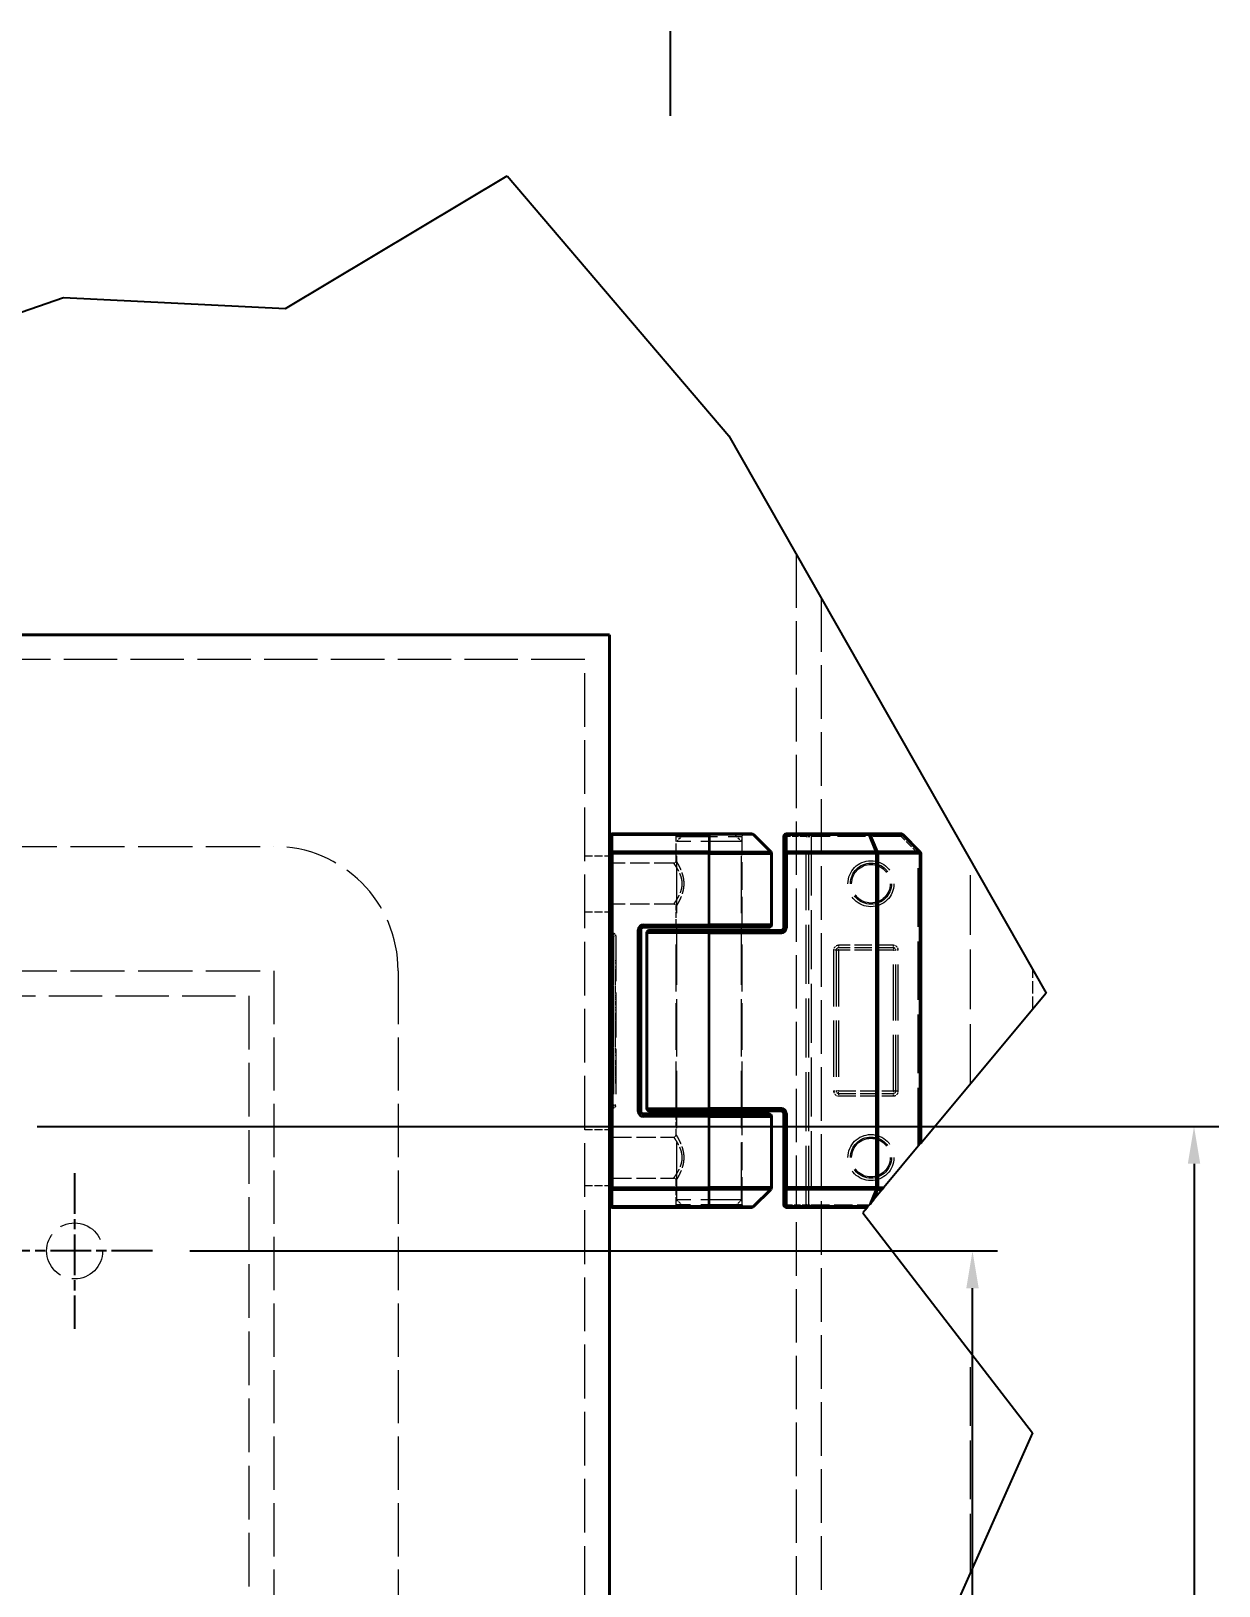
# Model space of a CAD drawing. Header units: millimetres. Extents: x 0 to 2523, y 0 to 1782.
# Drawn here: x 553.7 to 696.9, y 1544.9 to 1732.2 of the extents above; entities that cross this region are included whole.
import ezdxf

# ---------------------------------------------------------------- set-up
doc = ezdxf.new("R2010")
doc.units = ezdxf.units.MM
doc.header["$LTSCALE"] = 3
doc.linetypes.add('CHAIN', pattern=[0.3543, 0.2362, -0.0295, 0.0591, -0.0295])
doc.linetypes.add('DASHED', pattern=[0.2067, 0.1654, -0.0413])
doc.layers.get('0').update_dxf_attribs({"color": 3, "lineweight": 25})
for name, color, linetype, lineweight in [('가려진 것(ISO)', 2, 'DASHED', 18), ('가려진 좁은 것(ISO)', 2, 'DASHED', 18), ('가시적인 것(ISO)', 3, 'Continuous', 40), ('가시적인 좁은 것(ISO)', 3, 'Continuous', 35), ('경계(ISO)', 7, 'Continuous', 25), ('끊기 선(JIS)', 7, 'Continuous', 25), ('중심 표식(ISO)', 1, 'Continuous', 25), ('치수(ISO)', 2, 'Continuous', 25)]:
    doc.layers.add(name, color=color, linetype=linetype, lineweight=lineweight)
doc.styles.add('치수 텍스트_PSTEK_POSCO', font='isocp.shx')
doc.dimstyles.new('치수_PSTEK_POSCO', dxfattribs={"dimscale": 3, "dimtxt": 2.5, "dimasz": 1.5, "dimexe": 1, "dimexo": 1.5, "dimgap": 1, "dimtad": 1, "dimrnd": 1e-08, "dimdsep": 46, "dimtxsty": '치수 텍스트_PSTEK_POSCO', "dimcen": 0.09, "dimdle": 10, "dimclrd": 7, "dimclre": 7, "dimclrt": 2, "dimadec": 1, "dimazin": 2, "dimtfac": 1, "dimtmove": 0, "dimatfit": 3, "dimfxl": 0, "dimtolj": 1, "dimlwd": -1, "dimlwe": -1, "dimarcsym": 0})

# ---------------------------------------------------------------- blocks, each defined once
blk = doc.blocks.new('경계 Default Border')
at = {"layer": '경계(ISO)'}
blk.add_line((210.25, 574), (210.25, 577.4), dxfattribs=at)
blk = doc.blocks.new('*D82')
at = {"layer": 'Defpoints', "color": 0}
for p in [(549.92, 1600.21), (549.92, 1405.21), (693.87, 1405.21)]:
    blk.add_point(p, dxfattribs=at)
at = {"layer": '치수(ISO)', "color": 7}
for p, q in [((554.42, 1600.21), (696.87, 1600.21)), ((693.87, 1595.71), (693.87, 1409.71)), ((554.42, 1405.21), (696.87, 1405.21))]:
    blk.add_line(p, q, dxfattribs=at)
for points in [[(693.12, 1595.71), (694.62, 1595.71), (693.87, 1600.21)], [(693.12, 1409.71), (694.62, 1409.71), (693.87, 1405.21)]]:
    blk.add_solid(points, dxfattribs=at)
at = {"layer": '치수(ISO)', "color": 2, "insert": (687.12, 1496.71), "char_height": 7.5, "attachment_point": 4, "rotation": 90, "style": '치수 텍스트_PSTEK_POSCO'}
blk.add_mtext('\\A1;130', dxfattribs=at)
blk = doc.blocks.new('*D84')
at = {"layer": 'Defpoints', "color": 0}
for p in [(568.29, 1585.21), (667.16, 1585.21), (568.29, 1420.21)]:
    blk.add_point(p, dxfattribs=at)
at = {"layer": '치수(ISO)', "color": 7}
for p, q in [((572.79, 1585.21), (670.16, 1585.21)), ((667.16, 1424.71), (667.16, 1580.71)), ((572.79, 1420.21), (670.16, 1420.21))]:
    blk.add_line(p, q, dxfattribs=at)
for points in [[(666.41, 1580.71), (667.91, 1580.71), (667.16, 1585.21)], [(666.41, 1424.71), (667.91, 1424.71), (667.16, 1420.21)]]:
    blk.add_solid(points, dxfattribs=at)
at = {"layer": '치수(ISO)', "color": 2, "insert": (660.41, 1497.46), "char_height": 7.5, "attachment_point": 4, "rotation": 90, "style": '치수 텍스트_PSTEK_POSCO'}
blk.add_mtext('\\A1;110', dxfattribs=at)

msp = doc.modelspace()

# ---------------------------------------------------------------- linework, layer by layer
at = {"layer": '가려진 것(ISO)', "ltscale": 12.978402}
msp.add_line((645.9194, 1669.1458), (645.9194, 1315.0379), dxfattribs=at)
at = {"layer": '가려진 것(ISO)', "ltscale": 13.020302}
msp.add_line((648.9194, 1663.8793), (648.9194, 1316.7021), dxfattribs=at)
at = {"layer": '가려진 것(ISO)', "ltscale": 12.986021}
msp.add_line((620.4194, 1656.465), (161.4194, 1656.465), dxfattribs=at)
at = {"layer": '가려진 것(ISO)', "ltscale": 13.049678}
msp.add_line((620.4194, 1348.965), (620.4194, 1656.465), dxfattribs=at)
at = {"layer": '가려진 것(ISO)', "ltscale": 13.175637}
for p, q in [((198.9194, 1633.965), (582.9194, 1633.965)), ((198.9194, 1618.965), (582.9194, 1618.965))]:
    msp.add_line(p, q, dxfattribs=at)
at = {"layer": '가려진 것(ISO)', "ltscale": 1.856998}
msp.add_line((631.4444, 1632.2399), (631.4444, 1635.165), dxfattribs=at)
at = {"layer": '가려진 것(ISO)', "ltscale": 0.673328}
for p, q in [((632.2694, 1635.315), (631.5194, 1634.5649)), ((638.5694, 1635.315), (639.3194, 1634.5649))]:
    msp.add_line(p, q, dxfattribs=at)
at = {"layer": '가려진 것(ISO)', "ltscale": 9.879222}
for p, q in [((639.3194, 1634.5649), (631.5194, 1634.5649)), ((639.3194, 1591.365), (631.5194, 1591.365))]:
    msp.add_line(p, q, dxfattribs=at)
at = {"layer": '가려진 것(ISO)', "ltscale": 13.933224}
for p, q in [((631.5194, 1591.365), (631.5194, 1634.5649)), ((639.3194, 1591.365), (639.3194, 1634.5649))]:
    msp.add_line(p, q, dxfattribs=at)
at = {"layer": '가려진 것(ISO)', "ltscale": 6.282838}
msp.add_line((638.5694, 1635.315), (632.2694, 1635.315), dxfattribs=at)
at = {"layer": '가려진 것(ISO)', "ltscale": 6.761573}
for p, q in [((639.3944, 1624.515), (639.3944, 1635.165)), ((639.3944, 1590.765), (639.3944, 1601.415))]:
    msp.add_line(p, q, dxfattribs=at)
at = {"layer": '가려진 것(ISO)', "ltscale": 14.320271}
msp.add_line((647.4194, 1590.765), (647.4194, 1635.165), dxfattribs=at)
at = {"layer": '가려진 것(ISO)', "ltscale": 1.904597}
for p, q in [((620.4194, 1632.84), (623.4194, 1632.84)), ((620.4194, 1626.09), (623.4194, 1626.09)), ((620.4194, 1599.84), (623.4194, 1599.84)), ((620.4194, 1593.09), (623.4194, 1593.09))]:
    msp.add_line(p, q, dxfattribs=at)
at = {"layer": '가려진 것(ISO)', "ltscale": 4.714087}
for p, q in [((631.1445, 1631.94), (623.7194, 1631.94)), ((631.1445, 1626.99), (623.7194, 1626.99))]:
    msp.add_line(p, q, dxfattribs=at)
at = {"layer": '가려진 것(ISO)', "ltscale": 14.465622}
msp.add_line((666.9194, 1605.3697), (666.9194, 1632.2801), dxfattribs=at)
at = {"layer": '가려진 것(ISO)', "ltscale": 1.380822}
msp.add_line((631.4444, 1624.515), (631.4444, 1626.69), dxfattribs=at)
at = {"layer": '가려진 것(ISO)', "ltscale": 0.095135}
for p, q in [((623.7194, 1623.465), (623.8694, 1623.465)), ((623.7194, 1602.465), (623.8694, 1602.465))]:
    msp.add_line(p, q, dxfattribs=at)
at = {"layer": '가려진 것(ISO)', "ltscale": 10.965973}
msp.add_line((624.1694, 1623.165), (624.1694, 1602.765), dxfattribs=at)
at = {"layer": '가려진 것(ISO)', "ltscale": 11.369134}
for p, q in [((631.4444, 1602.39), (631.4444, 1623.54)), ((639.3944, 1602.39), (639.3944, 1623.54))]:
    msp.add_line(p, q, dxfattribs=at)
at = {"layer": '가려진 것(ISO)', "ltscale": 13.66715}
for p, q in [((650.7194, 1621.44), (650.7194, 1604.49)), ((657.9194, 1604.49), (657.9194, 1621.44))]:
    msp.add_line(p, q, dxfattribs=at)
at = {"layer": '가려진 것(ISO)', "ltscale": 4.190233}
for p, q in [((657.6194, 1621.74), (651.0194, 1621.74)), ((651.0194, 1604.19), (657.6194, 1604.19))]:
    msp.add_line(p, q, dxfattribs=at)
at = {"layer": '가려진 것(ISO)', "ltscale": 12.928949}
for p, q in [((582.9194, 1618.965), (582.9194, 1386.465)), ((597.9194, 1618.965), (597.9194, 1386.465))]:
    msp.add_line(p, q, dxfattribs=at)
at = {"layer": '가려진 것(ISO)', "ltscale": 0.19037}
for p, q in [((624.1694, 1620.165), (623.8694, 1620.165)), ((624.1694, 1619.8837), (623.8694, 1619.8837)), ((624.1694, 1619.415), (623.8694, 1619.415)), ((624.1694, 1619.1337), (623.8694, 1619.1337)), ((624.1694, 1619.04), (623.8694, 1619.04)), ((624.1694, 1618.9931), (623.8694, 1618.9931)), ((624.1694, 1618.8525), (623.8694, 1618.8525)), ((624.1694, 1618.8056), (623.8694, 1618.8056)), ((624.1694, 1618.7587), (623.8694, 1618.7587)), ((624.1694, 1618.7118), (623.8694, 1618.7118)), ((624.1694, 1618.6181), (623.8694, 1618.6181)), ((624.1694, 1618.4775), (623.8694, 1618.4775)), ((624.1694, 1618.4306), (623.8694, 1618.4306)), ((624.1694, 1618.29), (623.8694, 1618.29)), ((624.1694, 1618.2431), (623.8694, 1618.2431)), ((624.1694, 1618.1025), (623.8694, 1618.1025)), ((624.1694, 1618.0556), (623.8694, 1618.0556)), ((624.1694, 1618.0087), (623.8694, 1618.0087)), ((624.1694, 1617.9618), (623.8694, 1617.9618)), ((624.1694, 1617.915), (623.8694, 1617.915)), ((624.1694, 1617.8681), (623.8694, 1617.8681)), ((624.1694, 1617.7743), (623.8694, 1617.7743)), ((624.1694, 1617.7275), (623.8694, 1617.7275)), ((624.1694, 1617.6806), (623.8694, 1617.6806)), ((624.1694, 1617.6337), (623.8694, 1617.6337)), ((624.1694, 1617.54), (623.8694, 1617.54)), ((624.1694, 1617.4931), (623.8694, 1617.4931)), ((624.1694, 1617.3056), (623.8694, 1617.3056)), ((624.1694, 1617.1181), (623.8694, 1617.1181)), ((624.1694, 1617.0243), (623.8694, 1617.0243)), ((624.1694, 1616.9306), (623.8694, 1616.9306)), ((624.1694, 1616.8837), (623.8694, 1616.8837)), ((624.1694, 1616.79), (623.8694, 1616.79)), ((624.1694, 1616.6962), (623.8694, 1616.6962)), ((624.1694, 1616.6493), (623.8694, 1616.6493)), ((624.1694, 1616.5556), (623.8694, 1616.5556)), ((624.1694, 1616.5087), (623.8694, 1616.5087)), ((624.1694, 1616.415), (623.8694, 1616.415)), ((624.1694, 1616.3681), (623.8694, 1616.3681)), ((624.1694, 1616.2743), (623.8694, 1616.2743)), ((624.1694, 1615.9931), (623.8694, 1615.9931)), ((624.1694, 1615.8056), (623.8694, 1615.8056)), ((624.1694, 1615.7118), (623.8694, 1615.7118)), ((624.1694, 1615.5243), (623.8694, 1615.5243)), ((624.1694, 1615.2431), (623.8694, 1615.2431)), ((624.1694, 1615.1493), (623.8694, 1615.1493)), ((624.1694, 1615.1025), (623.8694, 1615.1025)), ((624.1694, 1614.9618), (623.8694, 1614.9618)), ((624.1694, 1614.8681), (623.8694, 1614.8681)), ((624.1694, 1614.4931), (623.8694, 1614.4931)), ((624.1694, 1614.2118), (623.8694, 1614.2118)), ((624.1694, 1613.8368), (623.8694, 1613.8368)), ((624.1694, 1613.79), (623.8694, 1613.79)), ((624.1694, 1613.6962), (623.8694, 1613.6962)), ((624.1694, 1613.5556), (623.8694, 1613.5556)), ((624.1694, 1613.5087), (623.8694, 1613.5087)), ((624.1694, 1613.415), (623.8694, 1613.415)), ((624.1694, 1613.3212), (623.8694, 1613.3212)), ((624.1694, 1613.2743), (623.8694, 1613.2743)), ((624.1694, 1613.0868), (623.8694, 1613.0868)), ((624.1694, 1612.8993), (623.8694, 1612.8993)), ((624.1694, 1612.8525), (623.8694, 1612.8525)), ((624.1694, 1612.7587), (623.8694, 1612.7587)), ((624.1694, 1612.7118), (623.8694, 1612.7118)), ((624.1694, 1612.665), (623.8694, 1612.665)), ((624.1694, 1612.6181), (623.8694, 1612.6181)), ((624.1694, 1612.5712), (623.8694, 1612.5712)), ((624.1694, 1612.5243), (623.8694, 1612.5243)), ((624.1694, 1612.4775), (623.8694, 1612.4775)), ((624.1694, 1612.3837), (623.8694, 1612.3837)), ((624.1694, 1612.3368), (623.8694, 1612.3368)), ((624.1694, 1612.29), (623.8694, 1612.29)), ((624.1694, 1612.2431), (623.8694, 1612.2431)), ((624.1694, 1612.1962), (623.8694, 1612.1962)), ((624.1694, 1612.1493), (623.8694, 1612.1493)), ((624.1694, 1612.1025), (623.8694, 1612.1025)), ((624.1694, 1612.0087), (623.8694, 1612.0087)), ((624.1694, 1611.9618), (623.8694, 1611.9618)), ((624.1694, 1611.915), (623.8694, 1611.915)), ((624.1694, 1611.8681), (623.8694, 1611.8681)), ((624.1694, 1611.7743), (623.8694, 1611.7743)), ((624.1694, 1611.7275), (623.8694, 1611.7275)), ((624.1694, 1611.6806), (623.8694, 1611.6806)), ((624.1694, 1611.6337), (623.8694, 1611.6337)), ((624.1694, 1611.5868), (623.8694, 1611.5868)), ((624.1694, 1611.54), (623.8694, 1611.54)), ((624.1694, 1611.4931), (623.8694, 1611.4931)), ((624.1694, 1611.4462), (623.8694, 1611.4462)), ((624.1694, 1611.3525), (623.8694, 1611.3525)), ((624.1694, 1611.3056), (623.8694, 1611.3056)), ((624.1694, 1611.2587), (623.8694, 1611.2587)), ((624.1694, 1611.2118), (623.8694, 1611.2118)), ((624.1694, 1611.165), (623.8694, 1611.165)), ((624.1694, 1611.0712), (623.8694, 1611.0712)), ((624.1694, 1611.0243), (623.8694, 1611.0243)), ((624.1694, 1610.8368), (623.8694, 1610.8368)), ((624.1694, 1610.7431), (623.8694, 1610.7431)), ((624.1694, 1610.6493), (623.8694, 1610.6493)), ((624.1694, 1610.6025), (623.8694, 1610.6025)), ((624.1694, 1610.5556), (623.8694, 1610.5556)), ((624.1694, 1610.5087), (623.8694, 1610.5087)), ((624.1694, 1610.4618), (623.8694, 1610.4618)), ((624.1694, 1610.415), (623.8694, 1610.415)), ((624.1694, 1610.3681), (623.8694, 1610.3681)), ((624.1694, 1610.3212), (623.8694, 1610.3212)), ((624.1694, 1610.2275), (623.8694, 1610.2275)), ((624.1694, 1610.1806), (623.8694, 1610.1806)), ((624.1694, 1610.1337), (623.8694, 1610.1337)), ((624.1694, 1610.04), (623.8694, 1610.04)), ((624.1694, 1609.9462), (623.8694, 1609.9462)), ((624.1694, 1609.8993), (623.8694, 1609.8993)), ((624.1694, 1609.8525), (623.8694, 1609.8525)), ((624.1694, 1609.665), (623.8694, 1609.665)), ((624.1694, 1609.6181), (623.8694, 1609.6181)), ((624.1694, 1609.5243), (623.8694, 1609.5243)), ((624.1694, 1609.4306), (623.8694, 1609.4306)), ((624.1694, 1609.3837), (623.8694, 1609.3837)), ((624.1694, 1609.2431), (623.8694, 1609.2431)), ((624.1694, 1609.1493), (623.8694, 1609.1493)), ((624.1694, 1609.1025), (623.8694, 1609.1025)), ((624.1694, 1608.7743), (623.8694, 1608.7743)), ((624.1694, 1608.1181), (623.8694, 1608.1181)), ((624.1694, 1608.0712), (623.8694, 1608.0712)), ((624.1694, 1607.9306), (623.8694, 1607.9306)), ((624.1694, 1607.7431), (623.8694, 1607.7431)), ((624.1694, 1607.6493), (623.8694, 1607.6493)), ((624.1694, 1607.415), (623.8694, 1607.415)), ((624.1694, 1607.2743), (623.8694, 1607.2743)), ((624.1694, 1607.2275), (623.8694, 1607.2275)), ((624.1694, 1607.1337), (623.8694, 1607.1337)), ((624.1694, 1606.9931), (623.8694, 1606.9931)), ((624.1694, 1606.9462), (623.8694, 1606.9462)), ((624.1694, 1606.8525), (623.8694, 1606.8525)), ((624.1694, 1606.7587), (623.8694, 1606.7587)), ((624.1694, 1606.7118), (623.8694, 1606.7118)), ((624.1694, 1606.6181), (623.8694, 1606.6181)), ((624.1694, 1606.5243), (623.8694, 1606.5243)), ((624.1694, 1606.3368), (623.8694, 1606.3368)), ((624.1694, 1606.1493), (623.8694, 1606.1493)), ((624.1694, 1606.1025), (623.8694, 1606.1025)), ((624.1694, 1605.915), (623.8694, 1605.915)), ((624.1694, 1605.8681), (623.8694, 1605.8681)), ((624.1694, 1605.7743), (623.8694, 1605.7743)), ((624.1694, 1605.7275), (623.8694, 1605.7275)), ((624.1694, 1605.6806), (623.8694, 1605.6806)), ((624.1694, 1605.4931), (623.8694, 1605.4931)), ((624.1694, 1605.4462), (623.8694, 1605.4462))]:
    msp.add_line(p, q, dxfattribs=at)
at = {"layer": '가려진 것(ISO)', "ltscale": 3.016944}
msp.add_line((674.4194, 1614.3617), (674.4194, 1619.1137), dxfattribs=at)
at = {"layer": '가려진 것(ISO)', "ltscale": 12.969769}
msp.add_line((201.9194, 1615.965), (579.9194, 1615.965), dxfattribs=at)
at = {"layer": '가려진 것(ISO)', "ltscale": 13.045131}
msp.add_line((579.9194, 1615.965), (579.9194, 1389.465), dxfattribs=at)
at = {"layer": '가려진 것(ISO)', "ltscale": 1.380832}
msp.add_line((631.4444, 1599.2399), (631.4444, 1601.415), dxfattribs=at)
at = {"layer": '가려진 것(ISO)', "ltscale": 4.71407}
msp.add_line((623.7194, 1598.94), (631.1445, 1598.94), dxfattribs=at)
at = {"layer": '가려진 것(ISO)', "ltscale": 4.714071}
msp.add_line((623.7194, 1593.99), (631.1445, 1593.99), dxfattribs=at)
at = {"layer": '가려진 것(ISO)', "ltscale": 1.857007}
msp.add_line((631.4444, 1590.765), (631.4444, 1593.69), dxfattribs=at)
at = {"layer": '가려진 것(ISO)', "ltscale": 0.673329}
for p, q in [((632.2694, 1590.615), (631.5194, 1591.365)), ((638.5694, 1590.615), (639.3194, 1591.365))]:
    msp.add_line(p, q, dxfattribs=at)
at = {"layer": '가려진 것(ISO)', "ltscale": 6.282835}
msp.add_line((638.5694, 1590.615), (632.2694, 1590.615), dxfattribs=at)
at = {"layer": '가려진 것(ISO)', "ltscale": 14.236807}
msp.add_line((666.9194, 1546.4894), (666.9194, 1572.9741), dxfattribs=at)
at = {"layer": '가려진 것(ISO)', "ltscale": 12.539013}
for centre in [(654.9194, 1629.465), (654.9194, 1596.465)]:
    msp.add_circle(centre, 2.475, dxfattribs=at)
at = {"layer": '가려진 것(ISO)', "ltscale": 11.399102}
msp.add_circle((558.9194, 1585.215), 3.375, dxfattribs=at)
at = {"layer": '가려진 것(ISO)', "ltscale": 12.665669}
msp.add_arc((582.9194, 1618.965), 15, 0, 90, dxfattribs=at)
at = {"layer": '가려진 것(ISO)', "ltscale": 0.299089}
for centre, start, end in [((631.1444, 1635.165), 0, 90), ((639.6944, 1635.165), 90, 180), ((647.7194, 1635.165), 90, 180), ((623.7194, 1632.24), 180, 270), ((623.7194, 1626.69), 90, 180), ((631.1444, 1624.515), 270, 0), ((639.6944, 1624.515), 180, 270), ((623.7194, 1623.765), 180, 270), ((623.8694, 1623.165), 0, 90), ((631.1444, 1623.54), 0, 90), ((639.6944, 1623.54), 90, 180), ((651.0194, 1621.44), 90, 180), ((657.6194, 1621.44), 0, 90), ((651.0194, 1604.49), 180, 270), ((657.6194, 1604.49), 270, 0), ((623.7194, 1602.165), 90, 180), ((623.8694, 1602.765), 270, 0), ((631.1444, 1602.39), 270, 0), ((639.6944, 1602.39), 180, 270), ((631.1444, 1601.415), 0, 90), ((639.6944, 1601.415), 90, 180), ((623.7194, 1599.24), 180, 270), ((623.7194, 1593.69), 90, 180), ((631.1444, 1590.765), 270, 0), ((639.6944, 1590.765), 180, 270), ((647.7194, 1590.765), 180, 270)]:
    msp.add_arc(centre, 0.3, start, end, dxfattribs=at)
at = {"layer": '가려진 것(ISO)', "ltscale": 0.299074}
msp.add_open_spline([(631.1444, 1631.94), (631.1765, 1631.94), (631.209, 1631.9452), (631.2697, 1631.9655), (631.2986, 1631.9807), (631.3497, 1632.0188), (631.3724, 1632.0423), (631.4088, 1632.0946), (631.423, 1632.1241), (631.4402, 1632.1822), (631.4444, 1632.2112), (631.4444, 1632.24)], degree=3, knots=[0, 0, 0, 0, 0.006421037, 0.006421037, 0.0127920387, 0.0127920387, 0.0191648297, 0.0191648297, 0.025537558, 0.025537558, 0.0312860612, 0.0312860612, 0.0312860612, 0.0312860612], dxfattribs=at)
at = {"layer": '가려진 것(ISO)'}
for points in [[(631.1444, 1626.99), (631.1444, 1626.99), (631.1444, 1626.99), (631.1444, 1626.99)], [(631.4444, 1626.69), (631.4444, 1626.69), (631.4444, 1626.69), (631.4444, 1626.69)], [(631.1444, 1593.99), (631.1444, 1593.99), (631.1444, 1593.99), (631.1444, 1593.99)]]:
    msp.add_open_spline(points, degree=3, dxfattribs=at)
at = {"layer": '가려진 것(ISO)', "ltscale": 0.299076}
msp.add_open_spline([(631.4444, 1626.69), (631.4444, 1626.7221), (631.4391, 1626.7546), (631.4189, 1626.8152), (631.4037, 1626.8442), (631.3655, 1626.8952), (631.342, 1626.9179), (631.2897, 1626.9543), (631.2603, 1626.9685), (631.2022, 1626.9857), (631.1732, 1626.99), (631.1444, 1626.99)], degree=3, knots=[0, 0, 0, 0, 0.0064210381, 0.0064210381, 0.0127920403, 0.0127920403, 0.0191648304, 0.0191648304, 0.0255375569, 0.0255375569, 0.0312862255, 0.0312862255, 0.0312862255, 0.0312862255], dxfattribs=at)
at = {"layer": '가려진 것(ISO)', "ltscale": 0.299082}
msp.add_open_spline([(631.1444, 1598.94), (631.1765, 1598.94), (631.209, 1598.9452), (631.2697, 1598.9655), (631.2986, 1598.9807), (631.3497, 1599.0188), (631.3724, 1599.0423), (631.4088, 1599.0946), (631.423, 1599.1241), (631.4402, 1599.1822), (631.4444, 1599.2112), (631.4444, 1599.24)], degree=3, knots=[0, 0, 0, 0, 0.0064210258, 0.0064210258, 0.0127920248, 0.0127920248, 0.019164823, 0.019164823, 0.0255375638, 0.0255375638, 0.0312868579, 0.0312868579, 0.0312868579, 0.0312868579], dxfattribs=at)
at = {"layer": '가려진 것(ISO)', "ltscale": 0.299079}
msp.add_open_spline([(631.4444, 1593.69), (631.4444, 1593.7221), (631.4391, 1593.7546), (631.4189, 1593.8152), (631.4037, 1593.8442), (631.3655, 1593.8952), (631.342, 1593.9179), (631.2897, 1593.9543), (631.2603, 1593.9685), (631.2022, 1593.9857), (631.1732, 1593.99), (631.1444, 1593.99)], degree=3, knots=[0, 0, 0, 0, 0.0064210313, 0.0064210313, 0.0127920334, 0.0127920334, 0.0191648315, 0.0191648315, 0.0255375666, 0.0255375666, 0.0312865551, 0.0312865551, 0.0312865551, 0.0312865551], dxfattribs=at)
at = {"layer": '가려진 것(ISO)', "ltscale": 2.57844e-05}
msp.add_open_spline([(631.4444, 1593.69), (631.4444, 1593.69), (631.4444, 1593.69), (631.4444, 1593.69)], degree=3, dxfattribs=at)
at = {"layer": '가려진 좁은 것(ISO)', "ltscale": 10.069207}
for p, q in [((631.4444, 1635.165), (639.3944, 1635.165)), ((639.3944, 1590.765), (631.4444, 1590.765))]:
    msp.add_line(p, q, dxfattribs=at)
at = {"layer": '가려진 좁은 것(ISO)', "ltscale": 0.299089}
for p, q in [((644.7194, 1635.165), (644.4194, 1635.165)), ((647.1194, 1635.165), (647.1194, 1635.465)), ((647.1194, 1635.165), (647.4194, 1635.165)), ((647.4194, 1635.165), (647.7194, 1635.165)), ((647.7194, 1635.465), (647.7194, 1635.165)), ((658.5452, 1635.465), (658.5452, 1635.165)), ((658.7573, 1635.3771), (658.5452, 1635.165)), ((660.8315, 1633.3028), (660.6194, 1633.0907)), ((623.7194, 1623.165), (623.4194, 1623.165)), ((623.8694, 1623.465), (623.8694, 1623.165)), ((623.8694, 1623.165), (624.1694, 1623.165)), ((650.7194, 1621.44), (650.4194, 1621.44)), ((650.7194, 1621.44), (651.0194, 1621.44)), ((651.0194, 1622.04), (651.0194, 1621.74)), ((651.0194, 1621.44), (651.0194, 1621.74)), ((657.6194, 1621.74), (657.6194, 1622.04)), ((657.6194, 1621.74), (657.6194, 1621.44)), ((657.6194, 1621.44), (657.9194, 1621.44)), ((658.2194, 1621.44), (657.9194, 1621.44)), ((650.4194, 1604.49), (650.7194, 1604.49)), ((651.0194, 1604.49), (650.7194, 1604.49)), ((651.0194, 1604.19), (651.0194, 1604.49)), ((651.0194, 1604.19), (651.0194, 1603.89)), ((657.6194, 1604.49), (657.6194, 1604.19)), ((657.9194, 1604.49), (657.6194, 1604.49)), ((657.6194, 1603.89), (657.6194, 1604.19)), ((657.9194, 1604.49), (658.2194, 1604.49)), ((623.4194, 1602.765), (623.7194, 1602.765)), ((623.8694, 1602.765), (623.8694, 1602.465)), ((624.1694, 1602.765), (623.8694, 1602.765)), ((644.4194, 1590.765), (644.7194, 1590.765)), ((647.1194, 1590.465), (647.1194, 1590.765)), ((647.4194, 1590.765), (647.1194, 1590.765)), ((647.4194, 1590.765), (647.7194, 1590.765)), ((647.7194, 1590.765), (647.7194, 1590.465))]:
    msp.add_line(p, q, dxfattribs=at)
at = {"layer": '가려진 좁은 것(ISO)', "ltscale": 1.523657}
for p, q in [((647.1194, 1635.165), (644.7194, 1635.165)), ((644.7194, 1590.765), (647.1194, 1590.765))]:
    msp.add_line(p, q, dxfattribs=at)
at = {"layer": '가려진 좁은 것(ISO)', "ltscale": 14.320271}
for p, q in [((647.1194, 1590.765), (647.1194, 1635.165)), ((647.7194, 1635.165), (647.7194, 1590.765))]:
    msp.add_line(p, q, dxfattribs=at)
at = {"layer": '가려진 좁은 것(ISO)', "ltscale": 6.873147}
msp.add_line((658.5452, 1635.165), (647.7194, 1635.165), dxfattribs=at)
at = {"layer": '가려진 좁은 것(ISO)', "ltscale": 1.862346}
msp.add_line((660.6194, 1633.0907), (658.5452, 1635.165), dxfattribs=at)
at = {"layer": '가려진 좁은 것(ISO)', "ltscale": 14.221231}
msp.add_line((660.6194, 1597.8164), (660.6194, 1633.0907), dxfattribs=at)
at = {"layer": '가려진 좁은 것(ISO)', "ltscale": 0.095135}
for p, q in [((623.7194, 1623.165), (623.8694, 1623.165)), ((623.7194, 1602.765), (623.8694, 1602.765))]:
    msp.add_line(p, q, dxfattribs=at)
at = {"layer": '가려진 좁은 것(ISO)', "ltscale": 10.965973}
msp.add_line((623.8694, 1623.165), (623.8694, 1602.765), dxfattribs=at)
at = {"layer": '가려진 좁은 것(ISO)', "ltscale": 13.66715}
for p, q in [((650.4194, 1621.44), (650.4194, 1604.49)), ((651.0194, 1621.44), (651.0194, 1604.49)), ((657.6194, 1604.49), (657.6194, 1621.44)), ((658.2194, 1604.49), (658.2194, 1621.44))]:
    msp.add_line(p, q, dxfattribs=at)
at = {"layer": '가려진 좁은 것(ISO)', "ltscale": 4.190233}
for p, q in [((657.6194, 1622.04), (651.0194, 1622.04)), ((657.6194, 1621.44), (651.0194, 1621.44)), ((651.0194, 1604.49), (657.6194, 1604.49)), ((651.0194, 1603.89), (657.6194, 1603.89))]:
    msp.add_line(p, q, dxfattribs=at)
at = {"layer": '가려진 좁은 것(ISO)', "ltscale": 4.456025}
msp.add_line((647.7194, 1590.765), (654.7381, 1590.765), dxfattribs=at)
at = {"layer": '가려진 좁은 것(ISO)', "ltscale": 14.058893}
for centre in [(654.9194, 1629.465), (654.9194, 1596.465)]:
    msp.add_circle(centre, 2.775, dxfattribs=at)
at = {"layer": '가려진 좁은 것(ISO)', "ltscale": 11.801929}
for centre in [(654.9194, 1629.465), (654.9194, 1596.465)]:
    msp.add_circle(centre, 2.3295, dxfattribs=at)
at = {"layer": '가려진 좁은 것(ISO)', "ltscale": 0.164536}
for centre, start, end in [((632.1675, 1629.465), 0.000011, 0.000011), ((632.1675, 1596.465), 0.00005, 0.00005)]:
    msp.add_arc(centre, 0.3, start, end, dxfattribs=at)
at = {"layer": '가려진 좁은 것(ISO)', "ltscale": 0.598278}
for centre, start, end in [((651.0194, 1621.44), 90, 180), ((657.6194, 1621.44), 0, 90), ((651.0194, 1604.49), 180, 270), ((657.6194, 1604.49), 270, 0)]:
    msp.add_arc(centre, 0.6, start, end, dxfattribs=at)
at = {"layer": '가려진 좁은 것(ISO)', "ltscale": 2.570484}
msp.add_open_spline([(632.1675, 1629.465), (632.1675, 1629.5309), (632.165, 1629.5976), (632.1598, 1629.6652), (632.1545, 1629.7328), (632.1466, 1629.8013), (632.136, 1629.8695), (632.1255, 1629.9377), (632.1123, 1630.0056), (632.097, 1630.072), (632.0818, 1630.1384), (632.0644, 1630.2033), (632.046, 1630.2651), (632.0276, 1630.3268), (632.0082, 1630.3855), (631.9872, 1630.4441), (631.9662, 1630.5027), (631.9435, 1630.5612), (631.9181, 1630.6224), (631.8926, 1630.6837), (631.8643, 1630.7475), (631.8338, 1630.8121), (631.8034, 1630.8766), (631.7707, 1630.9419), (631.736, 1631.0079), (631.7012, 1631.0739), (631.6644, 1631.1405), (631.6258, 1631.2074), (631.5872, 1631.2742), (631.5468, 1631.3413), (631.5058, 1631.407), (631.4648, 1631.4728), (631.4231, 1631.5373), (631.3821, 1631.599), (631.3411, 1631.6607), (631.3008, 1631.7193), (631.2655, 1631.7702), (631.2301, 1631.821), (631.1995, 1631.8637), (631.1785, 1631.8929), (631.1574, 1631.922), (631.1459, 1631.938), (631.1445, 1631.9398), (631.1445, 1631.9399), (631.1444, 1631.94), (631.1444, 1631.94)], degree=3, knots=[0, 0, 0, 0, 0.035714286, 0.035714286, 0.035714286, 0.071428571, 0.071428571, 0.071428571, 0.107142857, 0.107142857, 0.107142857, 0.142857143, 0.142857143, 0.142857143, 0.178571429, 0.178571429, 0.178571429, 0.214285714, 0.214285714, 0.214285714, 0.25, 0.25, 0.25, 0.285714286, 0.285714286, 0.285714286, 0.321428571, 0.321428571, 0.321428571, 0.357142857, 0.357142857, 0.357142857, 0.392857143, 0.392857143, 0.392857143, 0.428571429, 0.428571429, 0.428571429, 0.464285714, 0.464285714, 0.464285714, 0.5, 0.5, 0.5, 0.502303722, 0.502303722, 0.502303722, 0.502303722], dxfattribs=at)
at = {"layer": '가려진 좁은 것(ISO)', "ltscale": 2.753332}
msp.add_open_spline([(632.3957, 1629.465), (632.3957, 1629.539), (632.3934, 1629.6136), (632.3885, 1629.6893), (632.3836, 1629.7651), (632.3763, 1629.8419), (632.3664, 1629.9184), (632.3566, 1629.9949), (632.3444, 1630.071), (632.3302, 1630.1455), (632.316, 1630.2199), (632.2999, 1630.2927), (632.2828, 1630.3619), (632.2657, 1630.4312), (632.2476, 1630.497), (632.2281, 1630.5627), (632.2085, 1630.6285), (632.1875, 1630.6941), (632.1638, 1630.7627), (632.1402, 1630.8313), (632.1138, 1630.9029), (632.0855, 1630.9753), (632.0572, 1631.0477), (632.0268, 1631.1209), (631.9945, 1631.1949), (631.9622, 1631.2688), (631.9279, 1631.3436), (631.892, 1631.4185), (631.8561, 1631.4935), (631.8186, 1631.5686), (631.7805, 1631.6424), (631.7423, 1631.7161), (631.7035, 1631.7885), (631.6654, 1631.8576), (631.6273, 1631.9268), (631.59, 1631.9927), (631.557, 1632.0496), (631.524, 1632.1065), (631.4956, 1632.1544), (631.4761, 1632.1872), (631.4566, 1632.22), (631.4458, 1632.2377), (631.4445, 1632.2398), (631.4445, 1632.2399), (631.4444, 1632.24), (631.4444, 1632.24)], degree=3, knots=[0, 0, 0, 0, 0.035714286, 0.035714286, 0.035714286, 0.071428571, 0.071428571, 0.071428571, 0.107142857, 0.107142857, 0.107142857, 0.142857143, 0.142857143, 0.142857143, 0.178571429, 0.178571429, 0.178571429, 0.214285714, 0.214285714, 0.214285714, 0.25, 0.25, 0.25, 0.285714286, 0.285714286, 0.285714286, 0.321428571, 0.321428571, 0.321428571, 0.357142857, 0.357142857, 0.357142857, 0.392857143, 0.392857143, 0.392857143, 0.428571429, 0.428571429, 0.428571429, 0.464285714, 0.464285714, 0.464285714, 0.5, 0.5, 0.5, 0.502295932, 0.502295932, 0.502295932, 0.502295932], dxfattribs=at)
at = {"layer": '가려진 좁은 것(ISO)', "ltscale": 2.570459}
msp.add_open_spline([(631.1444, 1626.99), (631.1444, 1626.99), (631.1532, 1627.0021), (631.1704, 1627.0258), (631.1891, 1627.0516), (631.2176, 1627.0913), (631.2519, 1627.1403), (631.2862, 1627.1893), (631.3262, 1627.2473), (631.3674, 1627.3089), (631.4086, 1627.3705), (631.451, 1627.4356), (631.4928, 1627.5021), (631.5346, 1627.5686), (631.5758, 1627.6365), (631.6152, 1627.7043), (631.6547, 1627.7722), (631.6925, 1627.84), (631.7281, 1627.9072), (631.7638, 1627.9743), (631.7972, 1628.0408), (631.8285, 1628.1066), (631.8598, 1628.1723), (631.8888, 1628.2373), (631.915, 1628.3), (631.9412, 1628.3627), (631.9646, 1628.423), (631.986, 1628.4825), (632.0074, 1628.542), (632.0269, 1628.6008), (632.0452, 1628.6621), (632.0635, 1628.7235), (632.0808, 1628.7875), (632.0961, 1628.8537), (632.1114, 1628.9199), (632.1247, 1628.9882), (632.1355, 1629.0569), (632.1462, 1629.1256), (632.1543, 1629.1946), (632.1596, 1629.2628), (632.1649, 1629.331), (632.1675, 1629.3983), (632.1675, 1629.465)], degree=3, knots=[0.502666002, 0.502666002, 0.502666002, 0.502666002, 0.535714286, 0.535714286, 0.535714286, 0.571428571, 0.571428571, 0.571428571, 0.607142857, 0.607142857, 0.607142857, 0.642857143, 0.642857143, 0.642857143, 0.678571429, 0.678571429, 0.678571429, 0.714285714, 0.714285714, 0.714285714, 0.75, 0.75, 0.75, 0.785714286, 0.785714286, 0.785714286, 0.821428571, 0.821428571, 0.821428571, 0.857142857, 0.857142857, 0.857142857, 0.892857143, 0.892857143, 0.892857143, 0.928571429, 0.928571429, 0.928571429, 0.964285714, 0.964285714, 0.964285714, 1, 1, 1, 1], dxfattribs=at)
at = {"layer": '가려진 좁은 것(ISO)', "ltscale": 2.7533}
msp.add_open_spline([(631.4444, 1626.69), (631.4444, 1626.69), (631.4526, 1626.7034), (631.4686, 1626.7302), (631.4859, 1626.7592), (631.5124, 1626.8038), (631.5444, 1626.8586), (631.5763, 1626.9134), (631.6135, 1626.9786), (631.6518, 1627.0476), (631.6901, 1627.1167), (631.7295, 1627.1897), (631.7684, 1627.2643), (631.8072, 1627.3388), (631.8455, 1627.4149), (631.8822, 1627.491), (631.9189, 1627.5671), (631.9541, 1627.6431), (631.9872, 1627.7184), (632.0203, 1627.7937), (632.0515, 1627.8682), (632.0805, 1627.942), (632.1096, 1628.0157), (632.1366, 1628.0886), (632.1609, 1628.1589), (632.1853, 1628.2291), (632.207, 1628.2967), (632.227, 1628.3635), (632.2469, 1628.4302), (632.265, 1628.4961), (632.282, 1628.5649), (632.2991, 1628.6337), (632.3151, 1628.7055), (632.3293, 1628.7797), (632.3435, 1628.8539), (632.356, 1628.9305), (632.3659, 1629.0075), (632.3759, 1629.0846), (632.3834, 1629.162), (632.3884, 1629.2384), (632.3933, 1629.3148), (632.3957, 1629.3901), (632.3957, 1629.465)], degree=3, knots=[0.502658788, 0.502658788, 0.502658788, 0.502658788, 0.535714286, 0.535714286, 0.535714286, 0.571428571, 0.571428571, 0.571428571, 0.607142857, 0.607142857, 0.607142857, 0.642857143, 0.642857143, 0.642857143, 0.678571429, 0.678571429, 0.678571429, 0.714285714, 0.714285714, 0.714285714, 0.75, 0.75, 0.75, 0.785714286, 0.785714286, 0.785714286, 0.821428571, 0.821428571, 0.821428571, 0.857142857, 0.857142857, 0.857142857, 0.892857143, 0.892857143, 0.892857143, 0.928571429, 0.928571429, 0.928571429, 0.964285714, 0.964285714, 0.964285714, 1, 1, 1, 1], dxfattribs=at)
at = {"layer": '가려진 좁은 것(ISO)', "ltscale": 2.570483}
msp.add_open_spline([(632.1675, 1596.465), (632.1675, 1596.5319), (632.1649, 1596.5996), (632.1595, 1596.6682), (632.1541, 1596.7367), (632.146, 1596.8061), (632.1351, 1596.8751), (632.1243, 1596.9442), (632.1108, 1597.0128), (632.0953, 1597.0793), (632.0799, 1597.1458), (632.0626, 1597.21), (632.0441, 1597.2716), (632.0256, 1597.3332), (632.006, 1597.3921), (631.9844, 1597.452), (631.9627, 1597.5118), (631.9391, 1597.5725), (631.9126, 1597.6355), (631.8862, 1597.6986), (631.8569, 1597.7639), (631.8253, 1597.83), (631.7938, 1597.896), (631.76, 1597.9628), (631.7241, 1598.0303), (631.6882, 1598.0977), (631.6501, 1598.1658), (631.6104, 1598.2339), (631.5706, 1598.302), (631.5292, 1598.3701), (631.4872, 1598.4367), (631.4452, 1598.5032), (631.4027, 1598.5683), (631.3615, 1598.6298), (631.3203, 1598.6913), (631.2805, 1598.7488), (631.2467, 1598.797), (631.2129, 1598.8452), (631.1853, 1598.8837), (631.1676, 1598.908), (631.1522, 1598.9292), (631.1444, 1598.9399), (631.1444, 1598.94)], degree=3, knots=[0, 0, 0, 0, 0.035714286, 0.035714286, 0.035714286, 0.071428571, 0.071428571, 0.071428571, 0.107142857, 0.107142857, 0.107142857, 0.142857143, 0.142857143, 0.142857143, 0.178571429, 0.178571429, 0.178571429, 0.214285714, 0.214285714, 0.214285714, 0.25, 0.25, 0.25, 0.285714286, 0.285714286, 0.285714286, 0.321428571, 0.321428571, 0.321428571, 0.357142857, 0.357142857, 0.357142857, 0.392857143, 0.392857143, 0.392857143, 0.428571429, 0.428571429, 0.428571429, 0.464285714, 0.464285714, 0.464285714, 0.495418369, 0.495418369, 0.495418369, 0.495418369], dxfattribs=at)
at = {"layer": '가려진 좁은 것(ISO)', "ltscale": 2.75333}
msp.add_open_spline([(632.3957, 1596.465), (632.3957, 1596.5402), (632.3933, 1596.6159), (632.3883, 1596.6927), (632.3833, 1596.7695), (632.3757, 1596.8473), (632.3656, 1596.9247), (632.3555, 1597.0022), (632.343, 1597.0792), (632.3286, 1597.1537), (632.3143, 1597.2282), (632.2981, 1597.3002), (632.281, 1597.3693), (632.2638, 1597.4384), (632.2455, 1597.5045), (632.2254, 1597.5716), (632.2053, 1597.6386), (632.1834, 1597.7067), (632.1587, 1597.7774), (632.1341, 1597.848), (632.1069, 1597.9213), (632.0776, 1597.9954), (632.0483, 1598.0695), (632.0169, 1598.1443), (631.9835, 1598.2199), (631.9501, 1598.2956), (631.9147, 1598.3719), (631.8777, 1598.4483), (631.8407, 1598.5246), (631.8022, 1598.6009), (631.7632, 1598.6756), (631.7242, 1598.7503), (631.6846, 1598.8233), (631.6463, 1598.8921), (631.608, 1598.961), (631.571, 1599.0257), (631.5395, 1599.0796), (631.5081, 1599.1335), (631.4823, 1599.1767), (631.466, 1599.2041), (631.4517, 1599.228), (631.4444, 1599.24), (631.4444, 1599.24)], degree=3, knots=[0, 0, 0, 0, 0.035714286, 0.035714286, 0.035714286, 0.071428571, 0.071428571, 0.071428571, 0.107142857, 0.107142857, 0.107142857, 0.142857143, 0.142857143, 0.142857143, 0.178571429, 0.178571429, 0.178571429, 0.214285714, 0.214285714, 0.214285714, 0.25, 0.25, 0.25, 0.285714286, 0.285714286, 0.285714286, 0.321428571, 0.321428571, 0.321428571, 0.357142857, 0.357142857, 0.357142857, 0.392857143, 0.392857143, 0.392857143, 0.428571429, 0.428571429, 0.428571429, 0.464285714, 0.464285714, 0.464285714, 0.495426526, 0.495426526, 0.495426526, 0.495426526], dxfattribs=at)
at = {"layer": '가려진 좁은 것(ISO)', "ltscale": 2.570384}
msp.add_open_spline([(631.1444, 1593.99), (631.1444, 1593.99), (631.1446, 1593.9902), (631.1448, 1593.9905), (631.1473, 1593.9939), (631.16, 1594.0114), (631.1821, 1594.042), (631.2042, 1594.0726), (631.2356, 1594.1167), (631.2715, 1594.1684), (631.3074, 1594.2201), (631.3477, 1594.2791), (631.3887, 1594.3409), (631.4297, 1594.4027), (631.4713, 1594.4673), (631.5121, 1594.5331), (631.553, 1594.5988), (631.5931, 1594.6656), (631.6314, 1594.7322), (631.6697, 1594.7989), (631.7062, 1594.8653), (631.7407, 1594.931), (631.7751, 1594.9967), (631.8075, 1595.0617), (631.8376, 1595.1259), (631.8678, 1595.1901), (631.8958, 1595.2536), (631.921, 1595.3144), (631.9461, 1595.3752), (631.9685, 1595.4333), (631.9892, 1595.4916), (632.01, 1595.5499), (632.0293, 1595.6084), (632.0475, 1595.6699), (632.0657, 1595.7314), (632.0829, 1595.7959), (632.0979, 1595.8619), (632.113, 1595.9279), (632.126, 1595.9954), (632.1364, 1596.0631), (632.1468, 1596.1308), (632.1547, 1596.1988), (632.1598, 1596.266), (632.165, 1596.3331), (632.1675, 1596.3994), (632.1675, 1596.465)], degree=3, knots=[0.495788687, 0.495788687, 0.495788687, 0.495788687, 0.5, 0.5, 0.5, 0.535714286, 0.535714286, 0.535714286, 0.571428571, 0.571428571, 0.571428571, 0.607142857, 0.607142857, 0.607142857, 0.642857143, 0.642857143, 0.642857143, 0.678571429, 0.678571429, 0.678571429, 0.714285714, 0.714285714, 0.714285714, 0.75, 0.75, 0.75, 0.785714286, 0.785714286, 0.785714286, 0.821428571, 0.821428571, 0.821428571, 0.857142857, 0.857142857, 0.857142857, 0.892857143, 0.892857143, 0.892857143, 0.928571429, 0.928571429, 0.928571429, 0.964285714, 0.964285714, 0.964285714, 1, 1, 1, 1], dxfattribs=at)
at = {"layer": '가려진 좁은 것(ISO)', "ltscale": 2.753206}
msp.add_open_spline([(631.4444, 1593.69), (631.4444, 1593.69), (631.4445, 1593.6902), (631.4448, 1593.6906), (631.4471, 1593.6944), (631.459, 1593.7139), (631.4794, 1593.7483), (631.4999, 1593.7828), (631.5291, 1593.8322), (631.5626, 1593.89), (631.596, 1593.9478), (631.6335, 1594.0141), (631.6716, 1594.0835), (631.7097, 1594.1528), (631.7484, 1594.2252), (631.7864, 1594.2989), (631.8243, 1594.3726), (631.8616, 1594.4476), (631.8972, 1594.5223), (631.9329, 1594.597), (631.9668, 1594.6714), (631.9989, 1594.7451), (632.0309, 1594.8188), (632.061, 1594.8916), (632.089, 1594.9637), (632.1171, 1595.0357), (632.1431, 1595.1069), (632.1665, 1595.1751), (632.1899, 1595.2432), (632.2107, 1595.3083), (632.23, 1595.3737), (632.2493, 1595.439), (632.2672, 1595.5046), (632.2842, 1595.5736), (632.3011, 1595.6425), (632.317, 1595.7149), (632.331, 1595.7889), (632.3451, 1595.8629), (632.3571, 1595.9385), (632.3668, 1596.0145), (632.3765, 1596.0905), (632.3838, 1596.1667), (632.3886, 1596.242), (632.3934, 1596.3172), (632.3957, 1596.3914), (632.3957, 1596.465)], degree=3, knots=[0.495799361, 0.495799361, 0.495799361, 0.495799361, 0.5, 0.5, 0.5, 0.535714286, 0.535714286, 0.535714286, 0.571428571, 0.571428571, 0.571428571, 0.607142857, 0.607142857, 0.607142857, 0.642857143, 0.642857143, 0.642857143, 0.678571429, 0.678571429, 0.678571429, 0.714285714, 0.714285714, 0.714285714, 0.75, 0.75, 0.75, 0.785714286, 0.785714286, 0.785714286, 0.821428571, 0.821428571, 0.821428571, 0.857142857, 0.857142857, 0.857142857, 0.892857143, 0.892857143, 0.892857143, 0.928571429, 0.928571429, 0.928571429, 0.964285714, 0.964285714, 0.964285714, 1, 1, 1, 1], dxfattribs=at)
at = {"layer": '가시적인 것(ISO)'}
for p, q in [((623.4194, 1659.465), (158.4194, 1659.465)), ((623.4194, 1345.965), (623.4194, 1659.465)), ((623.7194, 1635.465), (635.4194, 1635.465)), ((640.5451, 1635.465), (635.4194, 1635.465)), ((640.7573, 1635.3771), (642.8315, 1633.3028)), ((644.4194, 1633.0907), (644.4194, 1635.165)), ((644.7194, 1635.465), (654.686, 1635.465)), ((654.686, 1635.465), (658.5452, 1635.465)), ((660.8315, 1633.3028), (658.7573, 1635.3771)), ((642.9194, 1624.515), (642.9194, 1633.0907)), ((644.4194, 1633.0907), (644.4194, 1624.14)), ((660.9194, 1633.0907), (660.9194, 1598.176)), ((627.1694, 1602.015), (627.1694, 1623.915)), ((627.4694, 1624.215), (635.4194, 1624.215)), ((627.9194, 1602.39), (627.9194, 1623.54)), ((635.4194, 1623.84), (628.2194, 1623.84)), ((642.6194, 1624.215), (635.4194, 1624.215)), ((635.4194, 1623.84), (644.1194, 1623.84)), ((628.2194, 1602.09), (635.4194, 1602.09)), ((644.1194, 1602.09), (635.4194, 1602.09)), ((635.4194, 1601.715), (627.4694, 1601.715)), ((635.4194, 1601.715), (642.6194, 1601.715)), ((642.9194, 1592.8392), (642.9194, 1601.415)), ((644.4194, 1601.79), (644.4194, 1592.8392)), ((640.7573, 1590.5528), (642.8315, 1592.6271)), ((644.4194, 1590.765), (644.4194, 1592.8392)), ((635.4194, 1590.465), (623.7194, 1590.465)), ((635.4194, 1590.465), (640.5451, 1590.465)), ((654.4878, 1590.465), (644.7194, 1590.465))]:
    msp.add_line(p, q, dxfattribs=at)
for centre, start, end in [((623.7194, 1635.165), 90, 180), ((640.5451, 1635.165), 44.99999, 90), ((644.7194, 1635.165), 90, 180), ((658.5452, 1635.165), 45, 90), ((642.6194, 1633.0907), 0, 44.99999), ((660.6194, 1633.0907), 0, 45), ((642.6194, 1624.515), 270, 0), ((627.4694, 1623.915), 90, 180), ((628.2194, 1623.54), 90, 180), ((644.1194, 1624.14), 270, 0), ((627.4694, 1602.015), 180, 270), ((628.2194, 1602.39), 180, 270), ((644.1194, 1601.79), 0, 90), ((642.6194, 1601.415), 0, 90), ((642.6194, 1592.8392), 315.00001, 0), ((623.7194, 1590.765), 180, 270), ((644.7194, 1590.765), 180, 270), ((640.5451, 1590.765), 270, 315.00001)]:
    msp.add_arc(centre, 0.3, start, end, dxfattribs=at)
at = {"layer": '가시적인 좁은 것(ISO)'}
for p, q in [((623.7194, 1635.465), (623.7194, 1635.3771)), ((623.7194, 1633.3028), (623.7194, 1635.3771)), ((623.7194, 1635.3771), (635.4194, 1635.3771)), ((635.4194, 1635.3771), (635.4194, 1635.465)), ((635.4194, 1635.3771), (635.4194, 1633.3028)), ((640.7573, 1635.3771), (635.4194, 1635.3771)), ((644.7194, 1635.465), (644.7194, 1635.3771)), ((644.7194, 1633.3028), (644.7194, 1635.3771)), ((644.7194, 1635.3771), (654.686, 1635.3771)), ((654.686, 1635.3771), (654.686, 1635.465)), ((655.5452, 1633.3028), (654.686, 1635.3771)), ((655.6952, 1633.3028), (654.836, 1635.3771)), ((654.836, 1635.3771), (658.6952, 1635.3771)), ((660.7694, 1633.3028), (658.6952, 1635.3771)), ((623.7194, 1633.0907), (623.4194, 1633.0907)), ((635.4194, 1633.3028), (623.7194, 1633.3028)), ((623.7194, 1633.3028), (623.7194, 1633.0907)), ((635.4194, 1633.0907), (623.7194, 1633.0907)), ((623.7194, 1633.0907), (623.7194, 1592.8392)), ((635.4194, 1633.3028), (635.4194, 1633.0907)), ((635.4194, 1633.3028), (642.8315, 1633.3028)), ((635.4194, 1624.515), (635.4194, 1633.0907)), ((635.4194, 1633.0907), (642.9194, 1633.0907)), ((644.7194, 1633.0907), (644.4194, 1633.0907)), ((644.7194, 1633.3028), (644.7194, 1633.0907)), ((655.5452, 1633.3028), (644.7194, 1633.3028)), ((655.5452, 1633.0907), (644.7194, 1633.0907)), ((644.7194, 1633.0907), (644.7194, 1624.14)), ((655.5452, 1633.3028), (655.5452, 1633.0907)), ((655.5452, 1633.0907), (655.5452, 1592.8392)), ((655.5452, 1633.0907), (655.7573, 1633.0907)), ((660.7694, 1633.3028), (655.6952, 1633.3028)), ((660.8315, 1633.0907), (655.7573, 1633.0907)), ((655.7573, 1633.0907), (655.7573, 1592.8392)), ((660.8315, 1633.0907), (660.8315, 1598.0707)), ((660.8315, 1633.0907), (660.9194, 1633.0907)), ((627.4694, 1624.515), (627.4694, 1624.215)), ((627.4694, 1624.515), (635.4194, 1624.515)), ((642.9194, 1624.515), (635.4194, 1624.515)), ((635.4194, 1624.215), (635.4194, 1624.515)), ((627.1694, 1623.915), (626.8694, 1623.915)), ((626.8694, 1602.015), (626.8694, 1623.915)), ((635.4194, 1623.54), (627.9194, 1623.54)), ((635.4194, 1623.54), (635.4194, 1623.84)), ((635.4194, 1623.54), (644.1194, 1623.54)), ((635.4194, 1602.39), (635.4194, 1623.54)), ((644.1194, 1623.54), (644.1194, 1623.84)), ((644.4194, 1624.14), (644.7194, 1624.14)), ((626.8694, 1602.015), (627.1694, 1602.015)), ((627.9194, 1602.39), (635.4194, 1602.39)), ((644.1194, 1602.39), (635.4194, 1602.39)), ((635.4194, 1602.39), (635.4194, 1602.09)), ((644.1194, 1602.09), (644.1194, 1602.39)), ((627.4694, 1601.715), (627.4694, 1601.415)), ((635.4194, 1601.415), (627.4694, 1601.415)), ((635.4194, 1601.715), (635.4194, 1601.415)), ((635.4194, 1592.8392), (635.4194, 1601.415)), ((635.4194, 1601.415), (642.9194, 1601.415)), ((644.7194, 1601.79), (644.4194, 1601.79)), ((644.7194, 1601.79), (644.7194, 1592.8392)), ((623.4194, 1592.8392), (623.7194, 1592.8392)), ((623.7194, 1592.8392), (635.4194, 1592.8392)), ((623.7194, 1592.8392), (623.7194, 1592.6271)), ((623.7194, 1590.5528), (623.7194, 1592.6271)), ((623.7194, 1592.6271), (635.4194, 1592.6271)), ((635.4194, 1592.6271), (635.4194, 1592.8392)), ((642.9194, 1592.8392), (635.4194, 1592.8392)), ((635.4194, 1590.5528), (635.4194, 1592.6271)), ((642.8315, 1592.6271), (635.4194, 1592.6271)), ((644.4194, 1592.8392), (644.7194, 1592.8392)), ((655.5452, 1592.8392), (644.7194, 1592.8392)), ((644.7194, 1592.8392), (644.7194, 1592.6271)), ((655.5452, 1592.6271), (644.7194, 1592.6271)), ((644.7194, 1590.5528), (644.7194, 1592.6271)), ((655.5452, 1592.6271), (654.8091, 1590.8502)), ((655.6952, 1592.6271), (655.1071, 1591.2074)), ((655.7573, 1592.8392), (655.5452, 1592.8392)), ((655.5452, 1592.8392), (655.5452, 1592.6271)), ((655.6952, 1592.6271), (656.2912, 1592.6271)), ((655.7573, 1592.8392), (656.4681, 1592.8392)), ((623.7194, 1590.5528), (623.7194, 1590.465)), ((635.4194, 1590.5528), (623.7194, 1590.5528)), ((635.4194, 1590.5528), (635.4194, 1590.465)), ((635.4194, 1590.5528), (640.7573, 1590.5528)), ((654.5611, 1590.5528), (644.7194, 1590.5528)), ((644.7194, 1590.5528), (644.7194, 1590.465))]:
    msp.add_line(p, q, dxfattribs=at)
for centre, start, end in [((627.4694, 1623.915), 90, 180), ((644.1194, 1624.14), 270, 0), ((627.4694, 1602.015), 180, 270), ((644.1194, 1601.79), 0, 90)]:
    msp.add_arc(centre, 0.6, start, end, dxfattribs=at)
for centre, major_axis, ratio, start_param, end_param in [((623.7194, 1635.165), (-0.3, 0), 0.70710678, 4.71238898, 6.28318531), ((644.7194, 1635.165), (-0.3, 0), 0.70710678, 4.71238898, 6.28318531), ((654.686, 1635.165), (0, 0.3), 0.70710678, 5.49778714, 6.28318531), ((654.686, 1635.165), (0.2772, 0.1148), 0.67859834, 0.74875372, 1.29678212), ((658.5452, 1635.165), (0, 0.3), 0.70710678, 5.49778714, 6.28318531), ((658.5452, 1635.165), (0.2121, 0.2121), 0.28108464, 0, 0.54802841), ((623.7194, 1633.0907), (-0.3, 0), 0.70710678, 4.71238898, 6.28318531), ((644.7194, 1633.0907), (-0.3, 0), 0.70710678, 4.71238898, 6.28318531), ((655.5452, 1633.0907), (0.2772, 0.1148), 0.67859834, 0.74875372, 1.29678212), ((655.5452, 1633.0907), (0, -0.3), 0.70710678, 1.57079633, 2.35619449), ((660.6194, 1633.0907), (0.2121, 0.2121), 0.28108464, 0, 0.54802841), ((660.6194, 1633.0907), (0, 0.3), 0.70710678, 4.71238898, 5.49778714), ((623.7194, 1592.8392), (-0.3, 0), 0.70710678, 0, 1.57079633), ((644.7194, 1592.8392), (-0.3, 0), 0.70710678, 0, 1.57079633), ((655.5452, 1592.8392), (-0.2772, 0.1148), 0.67859834, 1.84481053, 2.39283894), ((655.5452, 1592.8392), (0, -0.3), 0.70710678, 0.78539816, 1.57079633), ((623.7194, 1590.765), (-0.3, 0), 0.70710678, 0, 1.57079633), ((644.7194, 1590.765), (-0.3, 0), 0.70710678, 0, 1.57079633)]:
    msp.add_ellipse(centre, major_axis=major_axis, ratio=ratio, start_param=start_param, end_param=end_param, dxfattribs=at)
at = {"layer": '끊기 선(JIS)'}
for p, q in [((584.3261, 1698.7721), (611.0582, 1714.7667)), ((611.0582, 1714.7667), (637.7903, 1683.4166)), ((530.8619, 1690.8208), (557.594, 1700.1025)), ((557.594, 1700.1025), (584.3261, 1698.7721)), ((637.7903, 1683.4166), (676.0278, 1616.2901)), ((676.0278, 1616.2901), (660.9194, 1598.176)), ((660.8315, 1598.0707), (660.9194, 1598.176)), ((660.8315, 1598.0707), (656.4681, 1592.8392)), ((656.2912, 1592.6271), (655.1071, 1591.2074)), ((656.2912, 1592.6271), (656.4681, 1592.8392)), ((654.8091, 1590.8502), (654.5611, 1590.5528)), ((654.8091, 1590.8502), (655.1071, 1591.2074)), ((654.4878, 1590.465), (653.9303, 1589.7965)), ((653.9303, 1589.7965), (674.3869, 1563.3029)), ((654.4878, 1590.465), (654.5611, 1590.5528)), ((674.3869, 1563.3029), (662.6201, 1536.8093))]:
    msp.add_line(p, q, dxfattribs=at)
at = {"layer": '중심 표식(ISO)', "linetype": 'CHAIN', "ltscale": 6.944946}
for p, q in [((558.9194, 1594.59), (558.9194, 1575.84)), ((568.2944, 1585.215), (549.5444, 1585.215))]:
    msp.add_line(p, q, dxfattribs=at)

# ---------------------------------------------------------------- block references
at = {"xscale": 3, "yscale": 3, "zscale": 3}
msp.add_blockref('경계 Default Border', (0, 0), dxfattribs=at)

# ---------------------------------------------------------------- dimensions: what is measured, and where the dimension line sits
at = {"layer": '치수(ISO)', "color": 7}
for base, p1, p2, picture, middle in [((693.8698, 1405.215), (549.9194, 1600.215), (549.9194, 1405.215), '*D82', (693.8698, 1502.715)), ((667.1606, 1585.215), (568.2944, 1420.215), (568.2944, 1585.215), '*D84', (667.1606, 1502.715))]:
    dim = msp.add_linear_dim(base=base, p1=p1, p2=p2, angle=90, dimstyle='치수_PSTEK_POSCO', override={"dimdec": 2, "dimlfac": 0.666667, "dimtp": 0, "dimtm": 0, "dimtdec": 2, "dimtofl": 0, "dimatfit": 1}, dxfattribs=at)
    dim.commit()
    dim.dimension.update_dxf_attribs({"geometry": picture, "text_midpoint": middle, "dimtype": 160})

doc.saveas('drawing.dxf')
